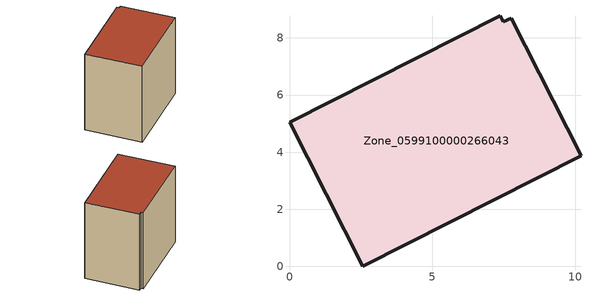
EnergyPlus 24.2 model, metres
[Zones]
Zone_0599100000266043
 floor ground (C_G): 10.21,3.88 2.57,0 0,5.05 7.38,8.78 7.49,8.56 7.76,8.7 z2.8
 wall outside (C_F): 7.38,8.78 0,5.05 2.57,0 10.21,3.88 7.76,8.7 7.49,8.56 7.38,8.78 z2.8:11.23
 roof outside (C_R): 2.57,0 10.21,3.88 7.76,8.7 7.49,8.56 7.38,8.78 0,5.05 z11.23
[BUILDING]
Pand.0599100000266043: North Axis=0; Terrain=City; Loads Convergence Tolerance Value=0.04; Temperature Convergence Tolerance Value=0.4; Solar Distribution=FullExterior; Maximum Number of Warmup Days=25; Minimum Number of Warmup Days=1
[Site:Location]
Rotterdam.The.Hague.AP_ZH_NLD Design_Conditions: Latitude=51.96; Longitude=4.45; Time Zone=1; Elevation=-4.5
[SITE:GROUNDTEMPERATURE:BUILDINGSURFACE]
18, 18, 18, 18, 18, 18, 18, 18, 18, 18, 18, 18
[MATERIAL] Thermal Absorptance=0.9; Solar Absorptance=0.7; Visible Absorptance=0.7
Name | Roughness | Thickness | Conductivity | Density | Specific Heat
G.TC.1975-1991 | MediumSmooth | 0.15 | 0.288461 | 540 | 1210
F.TC.1975-1991 | Rough | 0.3 | 0.230769 | 1920 | 840
R.TC.1975-1991 | MediumRough | 0.2 | 0.153846 | 1500 | 1000
[CONSTRUCTION]
C_G: G.TC.1975-1991
C_F: F.TC.1975-1991
C_R: R.TC.1975-1991
[ZONE]
Zone_0599100000266043: Type=1; Multiplier=1; Ceiling Height=Autocalculate; Volume=Autocalculate; Floor Area=autocalculate; Part of Total Floor Area=Yes
[ZONEINFILTRATION:DESIGNFLOWRATE]
Infil_Zone_0599100000266043: Zone or ZoneList or Space or SpaceList=Zone_0599100000266043; Schedule=AlwaysOn; Design Flow Rate Calculation Method=Flow/Area; Flow Rate per Floor Area=0.003; Constant Term Coefficient=1; Temperature Term Coefficient=0; Velocity Term Coefficient=0; Velocity Squared Term Coefficient=0
[HVACTEMPLATE:ZONE:IDEALLOADSAIRSYSTEM]
Zone_0599100000266043: Maximum Heating Supply Air Temperature=50; Minimum Cooling Supply Air Temperature=13; Maximum Heating Supply Air Humidity Ratio=0.0156; Minimum Cooling Supply Air Humidity Ratio=0.0077; Heating Limit=NoLimit; Cooling Limit=NoLimit; Dehumidification Control Type=ConstantSensibleHeatRatio; Cooling Sensible Heat Ratio=0.7; Dehumidification Setpoint=60; Humidification Control Type=None; Humidification Setpoint=30; Outdoor Air Method=None; Outdoor Air Flow Rate per Person=0.00944; Outdoor Air Flow Rate per Zone Floor Area=0; Outdoor Air Flow Rate per Zone=0; Demand Controlled Ventilation Type=None; Outdoor Air Economizer Type=NoEconomizer; Heat Recovery Type=None; Sensible Heat Recovery Effectiveness=0.7; Latent Heat Recovery Effectiveness=0.65
[ZONECONTROL:THERMOSTAT]
ThermostatControl_Zone_0599100000266043: Zone or ZoneList=Zone_0599100000266043; Control Type Schedule=DualSetpointControlType; Control 1=Thermostat_Zone_0599100000266043; Temperature Difference Between Cutout And Setpoint=0
[THERMOSTATSETPOINT:DUALSETPOINT]
Thermostat_Zone_0599100000266043: Heating Setpoint Temperature Schedule=HeatingSetpoint_Zone_0599100000266043; Cooling Setpoint Temperature Schedule=CoolingSetpoint_Zone_0599100000266043
[SCHEDULE:COMPACT]
HeatingSetpoint_Zone_0599100000266043: Through: 12/31, For: AllDays, Until: 24:00, 21
CoolingSetpoint_Zone_0599100000266043: Through: 12/31, For: AllDays, Until: 24:00, 24
DualSetpointControlType: Through: 12/31, For: AllDays, Until: 24:00, 4
AlwaysOn: Through: 12/31, For: AllDays, Until: 24:00, 1
